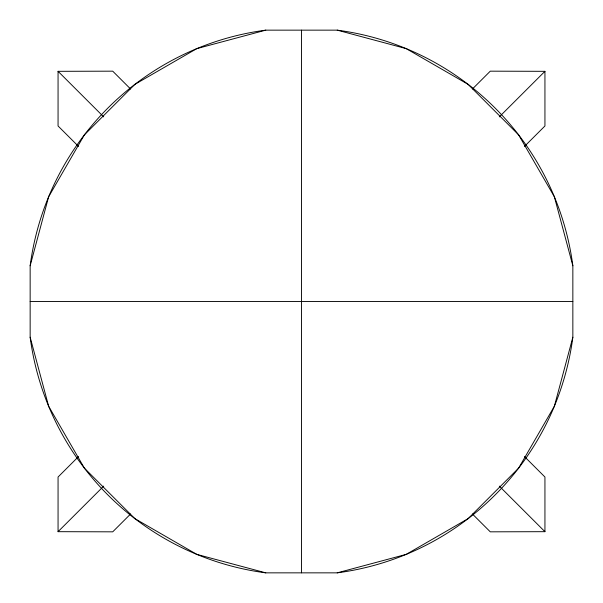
<?xml version="1.0" encoding="UTF-8"?>
<svg xmlns="http://www.w3.org/2000/svg" width="603" height="603" viewBox="0 0 603 603"><rect width="100%" height="100%" fill="white"/><g stroke="black" fill="none" stroke-linecap="round" stroke-linejoin="round"><path stroke-width="0.9" d="M30.15 265.78L48.639 196.766L84.367 134.884L134.884 84.367L196.766 48.639L265.78 30.15L337.22 30.15L406.234 48.639L468.116 84.367L518.633 134.884L554.361 196.766L572.85 265.78L572.85 337.22L554.361 406.234L518.633 468.116L468.116 518.633L406.234 554.361L337.22 572.85L265.78 572.85L196.766 554.361L134.884 518.633L84.367 468.116L48.639 406.234L30.15 337.22L30.15 265.78A273.694 273.694 0 0 1 265.78 30.15M78.556 456.554L58.061 477.018L58.061 531.68L112.723 531.831L130.572 514.005M472.428 88.995L490.277 71.169L544.939 71.32L544.939 125.982L524.444 146.446M58.061 531.68L103.678 486.131M499.322 116.869L544.939 71.32M78.556 146.446L58.061 125.982L58.061 71.32L112.723 71.169L130.572 88.995M524.444 456.554L544.939 477.018L544.939 531.68L490.277 531.831L472.428 514.005M30.15 301.5L572.85 301.5M499.322 486.131L544.939 531.68M58.061 71.32L103.678 116.869M301.5 30.15L301.5 572.85M572.85 337.22A273.694 273.694 0 0 1 337.22 572.85M265.78 572.85A273.694 273.694 0 0 1 30.15 337.22M337.22 30.15A273.694 273.694 0 0 1 572.85 265.78"/></g></svg>
